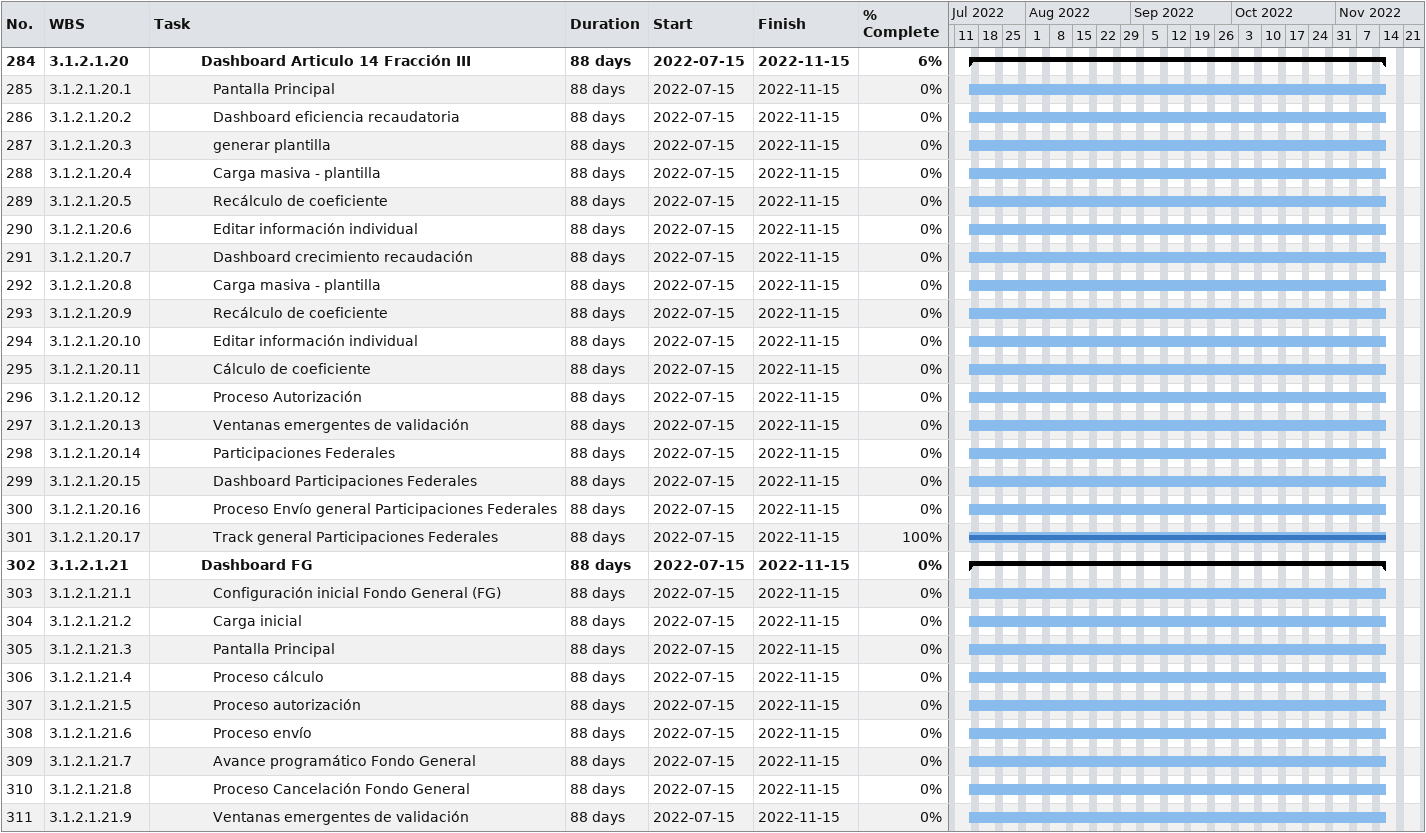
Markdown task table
| ID | WBS | Task | Duration | Start | Finish | % complete |
|---|---|---|---|---|---|---|
| 284 | 3.1.2.1.20 | **Dashboard Articulo 14 Fracción III** | 88d | 2022-07-15 | 2022-11-15 | 6 |
| 285 | 3.1.2.1.20.1 | Pantalla Principal | 88d | 2022-07-15 | 2022-11-15 | 0 |
| 286 | 3.1.2.1.20.2 | Dashboard eficiencia recaudatoria | 88d | 2022-07-15 | 2022-11-15 | 0 |
| 287 | 3.1.2.1.20.3 | generar plantilla | 88d | 2022-07-15 | 2022-11-15 | 0 |
| 288 | 3.1.2.1.20.4 | Carga masiva - plantilla | 88d | 2022-07-15 | 2022-11-15 | 0 |
| 289 | 3.1.2.1.20.5 | Recálculo de coeficiente | 88d | 2022-07-15 | 2022-11-15 | 0 |
| 290 | 3.1.2.1.20.6 | Editar información individual | 88d | 2022-07-15 | 2022-11-15 | 0 |
| 291 | 3.1.2.1.20.7 | Dashboard crecimiento recaudación | 88d | 2022-07-15 | 2022-11-15 | 0 |
| 292 | 3.1.2.1.20.8 | Carga masiva - plantilla | 88d | 2022-07-15 | 2022-11-15 | 0 |
| 293 | 3.1.2.1.20.9 | Recálculo de coeficiente | 88d | 2022-07-15 | 2022-11-15 | 0 |
| 294 | 3.1.2.1.20.10 | Editar información individual | 88d | 2022-07-15 | 2022-11-15 | 0 |
| 295 | 3.1.2.1.20.11 | Cálculo de coeficiente | 88d | 2022-07-15 | 2022-11-15 | 0 |
| 296 | 3.1.2.1.20.12 | Proceso Autorización | 88d | 2022-07-15 | 2022-11-15 | 0 |
| 297 | 3.1.2.1.20.13 | Ventanas emergentes de validación | 88d | 2022-07-15 | 2022-11-15 | 0 |
| 298 | 3.1.2.1.20.14 | Participaciones Federales | 88d | 2022-07-15 | 2022-11-15 | 0 |
| 299 | 3.1.2.1.20.15 | Dashboard Participaciones Federales | 88d | 2022-07-15 | 2022-11-15 | 0 |
| 300 | 3.1.2.1.20.16 | Proceso Envío general Participaciones Federales | 88d | 2022-07-15 | 2022-11-15 | 0 |
| 301 | 3.1.2.1.20.17 | Track general Participaciones Federales | 88d | 2022-07-15 | 2022-11-15 | 100 |
| 302 | 3.1.2.1.21 | **Dashboard FG** | 88d | 2022-07-15 | 2022-11-15 | 0 |
| 303 | 3.1.2.1.21.1 | Configuración inicial Fondo General (FG) | 88d | 2022-07-15 | 2022-11-15 | 0 |
| 304 | 3.1.2.1.21.2 | Carga inicial | 88d | 2022-07-15 | 2022-11-15 | 0 |
| 305 | 3.1.2.1.21.3 | Pantalla Principal | 88d | 2022-07-15 | 2022-11-15 | 0 |
| 306 | 3.1.2.1.21.4 | Proceso cálculo | 88d | 2022-07-15 | 2022-11-15 | 0 |
| 307 | 3.1.2.1.21.5 | Proceso autorización | 88d | 2022-07-15 | 2022-11-15 | 0 |
| 308 | 3.1.2.1.21.6 | Proceso envío | 88d | 2022-07-15 | 2022-11-15 | 0 |
| 309 | 3.1.2.1.21.7 | Avance programático Fondo General | 88d | 2022-07-15 | 2022-11-15 | 0 |
| 310 | 3.1.2.1.21.8 | Proceso Cancelación Fondo General | 88d | 2022-07-15 | 2022-11-15 | 0 |
| 311 | 3.1.2.1.21.9 | Ventanas emergentes de validación | 88d | 2022-07-15 | 2022-11-15 | 0 |
